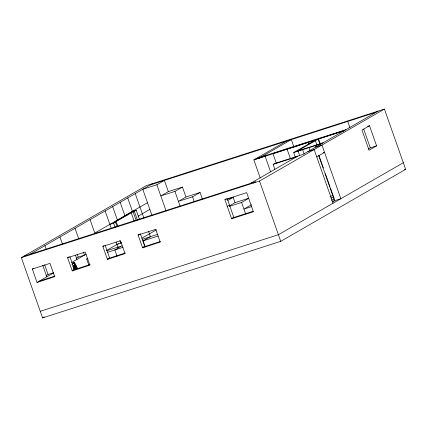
<?xml version="1.0" encoding="UTF-8"?>
<svg xmlns="http://www.w3.org/2000/svg" width="427" height="427" viewBox="0 0 427 427"><rect width="100%" height="100%" fill="white"/><g stroke="black" fill="none" stroke-linecap="round" stroke-linejoin="round"><path stroke-width="0.64" d="M117.046 226.486L115.493 222.083L114.239 222.488L132.439 211.365L136.197 210.153L139.415 219.297M21.35 257.646L146.258 185.67L384.423 109.077L405.65 169.354L280.742 241.33L42.577 317.923L21.35 257.646L259.515 181.048L384.423 109.077M29.842 254.348L152.524 183.658M152.001 215.491L142.773 189.278L156.874 184.742L164.4 180.402L168.345 191.606L160.819 195.94L174.921 191.408L182.446 187.069L185.953 197.018L178.422 201.357L192.524 196.82L200.055 192.481L202.409 199.169M32.34 269.042L49.97 263.374L54.656 276.68L37.064 282.45L32.34 269.042L33.455 268.402M147.496 202.686L94.794 233.051L90.07 219.643M114.239 222.488L136.197 210.153M109.851 224.378L113.614 223.166L115.493 222.083M138.022 216.211L149.856 209.395M67.594 257.7L85.224 252.031L89.841 265.14L72.248 270.91L67.594 257.7L69.265 256.739M45.929 275.746L48.08 274.508L53.722 272.693M76.043 258.394L78.194 257.155L84.461 255.143L83.388 252.095M37.064 282.45L53.807 272.805M71.555 262.578L86.131 254.177M102.848 246.363L120.478 240.695L125.02 253.606L107.433 259.376L102.848 246.363L103.964 245.722M260.235 177.984L253.862 159.89L286.303 141.198M258.874 158.278L291.315 139.586L293.893 146.904M88.869 265.279L86.665 259.013L87.77 258.378M106.339 250.601L118.551 243.566M72.248 270.91L74.474 269.629L70.044 257.049M116.934 244.495L121.636 242.744M138.102 235.026L155.732 229.358L160.205 242.066L142.613 247.836L138.102 235.026L139.773 234.065M287.526 148.954L287.077 149.21L290.376 158.566M141.881 238.186L156.405 229.822M308.678 142.148L308.235 142.404L308.876 144.241M107.433 259.376L109.659 258.089L105.074 245.082M274.903 169.428L273.136 164.422L274.694 163.525L302.898 154.457L378.157 111.095M295.196 156.853L293.691 152.583L315.729 139.88M296.199 151.777L318.558 138.887L344.258 130.625M145.057 246.512L143.072 240.871L150.251 236.734M250.457 183.397L297.886 156.068M253.248 183.066L255.474 181.785L23.576 256.36M224.896 199.649L246.678 192.646L253.403 211.749L231.626 218.752L224.896 199.649L226.566 198.688M142.613 247.836L144.838 246.55L140.328 233.745M227.783 200.439L233.163 197.338L235.031 202.644L229.651 205.745M227.26 206.353L229.486 205.072M369.499 125.741L361.973 130.08L369.056 150.197L376.587 145.858L369.499 125.741L367.62 126.344M316.733 156.858L324.536 152.359L323.282 152.765M229.342 206.39L241.602 202.446L248.594 198.422M42.577 317.923L44.307 316.93M251.466 204.741L243.94 209.081L251.909 206.519M231.626 218.752L233.852 217.471L227.34 198.977M368.165 149.114L370.316 147.875L376.587 145.858M330.14 196.751L332.953 195.128M332.361 202.008L334.592 200.727L318.713 155.625M403.312 162.724L278.404 234.695L40.239 311.288M74.378 262.44A1.041 0.971 60.1 0 0 73.433 262.995L73.198 263.128A1.041 0.971 60.1 0 1 74.149 262.573L74.864 263.262A56.967 53.044 60.1 0 1 77.719 268.941M72.825 266.074A30.066 0.294 -28.5 0 1 73.076 265.936L73.711 266.742A56.85 52.937 60.1 0 1 74.896 269.191M75.035 269.469A55.51 50.525 62.3 0 0 73.492 266.154L73.3 265.791L73.663 265.594L74.143 266.512A56.85 51.747 62.3 0 1 75.686 269.8M75.499 269.234A55.51 48.972 64.3 0 0 73.978 265.914L73.775 265.525L74.165 265.311L74.65 266.267A56.85 50.151 64.3 0 1 75.814 268.732M74.165 265.311L74.207 265.797A55.51 48.972 64.3 0 1 75.184 267.862M73.081 266.379L73.06 265.936A30.066 0.294 -28.5 0 1 75.019 264.831L74.01 262.973L73.481 263.256A30.066 0.294 -28.5 0 0 71.96 264.116M75.019 264.831L74.49 265.114A30.066 0.294 -28.5 0 0 74.122 265.322M73.3 265.791L73.663 265.594M39.289 281.169L54.998 276.018M72.59 270.248L90.182 264.478M107.775 258.709L125.362 252.939M142.954 247.169L160.547 241.399M150.299 184.939L375.931 112.376M256.189 158.55L345.817 129.728M254.305 159.634L265.589 156.01L265.146 156.266L270.638 171.857M343.932 130.811L273.424 153.49L272.976 153.747L276.274 163.103M253.862 159.89L315.286 140.141M168.345 191.606L182.446 187.069M295.025 151.809L323.228 142.741M293.691 152.583L321.894 143.509M315.702 147.08L321.969 145.063L340.858 198.71L332.083 201.533M307.894 151.58L314.16 149.562L333.055 203.209M273.136 164.422L296.327 156.965M127.417 214.893L124.908 215.704L120.184 202.291M185.953 197.018L200.055 192.481M119.886 219.232L117.382 220.038L112.659 206.631M227.644 199.115L233.163 197.338M235.031 202.644L248.519 198.309M106.376 250.846L122.047 245.808L114.868 249.944L117.073 256.205M142.1 239.355L157.771 234.316M86.665 259.013L87.919 258.613M107.348 252.362L123.013 247.324M143.072 240.871L158.113 236.035M232.63 217.861L253.142 211.264M404.38 169.765L405.65 169.354M330.845 198.096L333.983 197.087M331.272 200.215L334.362 199.222M74.149 262.573L74.629 263.395A56.967 53.044 60.1 0 1 77.111 268.241M73.06 265.936L73.535 266.843A56.85 52.937 60.1 0 1 74.725 269.293M73.465 265.706L73.94 266.619A56.85 51.747 62.3 0 1 75.12 269.079M73.935 265.439L74.415 266.379A56.85 50.151 64.3 0 1 75.579 268.845M363.676 129.013L370.316 147.875M347.727 121.444L349.873 127.545M318.558 138.887L320.063 143.162M318.115 139.149L319.834 144.032M315.372 140.729L316.871 145.004M315.468 145.575L316.071 147.283M318.937 155.423L323.346 167.939M325.326 173.57L329.954 186.711M330.397 187.96L334.138 198.598M309.047 147.641L310.151 150.784M302.62 149.712L304.093 153.885M298.11 151.158L299.605 155.407M259.515 181.048L280.742 241.33M241.602 202.446L245.637 213.906M192.524 196.82L194.237 201.683M174.921 191.408L180.183 206.353M156.874 184.742L166.092 210.922M135.242 193.612L143.83 218M148.553 231.413L150.485 236.9M134.313 211.237L137.414 220.038M133.064 211.643L136.16 220.444M127.716 197.952L132.439 211.365M131.18 212.726L134.057 220.898M116.123 221.405L117.895 226.433M113.614 223.166L115.114 227.436M119.838 240.849L120.697 243.283M105.127 210.965L111.137 228.034M116.08 242.056L118.012 247.543M75.013 228.317L78.664 238.682M77.122 254.108L78.194 257.155M75.43 255.213L76.935 259.477M59.956 236.996L62.534 244.308M44.899 245.669L46.191 249.325M44.643 264.756L48.08 274.508M42.737 265.247L46.821 276.829M74.501 265.541A55.51 51.688 60.1 0 1 76.241 269.266M74.73 265.407A55.51 51.688 60.1 0 1 75.339 266.635M75.921 267.878A55.51 51.688 60.1 0 1 76.289 268.711M72.067 264.078A30.066 0.294 -28.5 0 1 74.01 262.973M73.631 268.369A56.85 53.962 57.2 0 1 74.218 269.597M73.711 268.124A55.51 51.688 60.1 0 1 74.463 269.784M73.188 267.04A56.85 52.937 60.1 0 1 74.378 269.496M73.364 266.944A56.85 52.937 60.1 0 1 74.549 269.394M73.284 266.79A55.51 51.688 60.1 0 1 74.64 269.688M73.252 266.283A55.51 51.688 60.1 0 1 73.86 267.51M74.058 267.921A55.51 51.688 60.1 0 1 74.81 269.586M73.69 266.048A55.51 50.525 62.3 0 1 75.237 269.362"/></g></svg>
